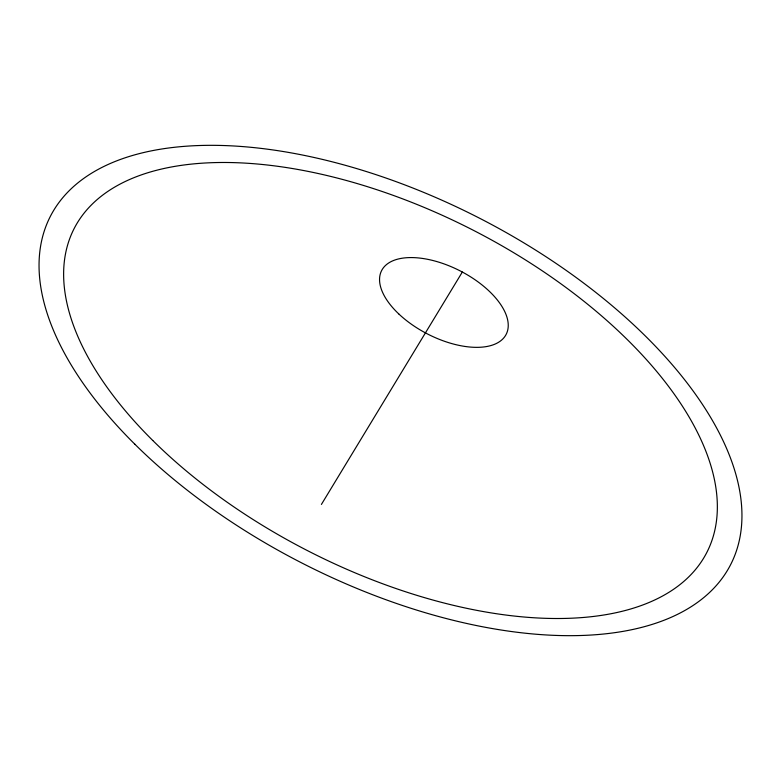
<?xml version="1.0" encoding="UTF-8"?>
<svg xmlns="http://www.w3.org/2000/svg" width="781" height="781" viewBox="0 0 781 781"><rect width="100%" height="100%" fill="white"/><g stroke="black" fill="none" stroke-linecap="round" stroke-linejoin="round"><path stroke-width="1.17" d="M321.411 504.428L462.332 272.032M134.888 444.252A382.124 193.942 27.1 0 0 727.199 570.784A382.124 193.942 27.1 0 0 309.403 156.464A382.124 193.942 27.1 0 0 134.888 444.252M152.783 440.494A355.375 180.362 27.1 0 0 703.632 558.161A355.375 180.362 27.1 0 0 315.085 172.845A355.375 180.362 27.1 0 0 152.783 440.494M398.73 313.894A69.968 35.516 27.1 0 0 506.176 334.336A69.968 35.516 27.1 0 0 426.758 259.146A69.968 35.516 27.1 0 0 398.73 313.894"/></g></svg>
